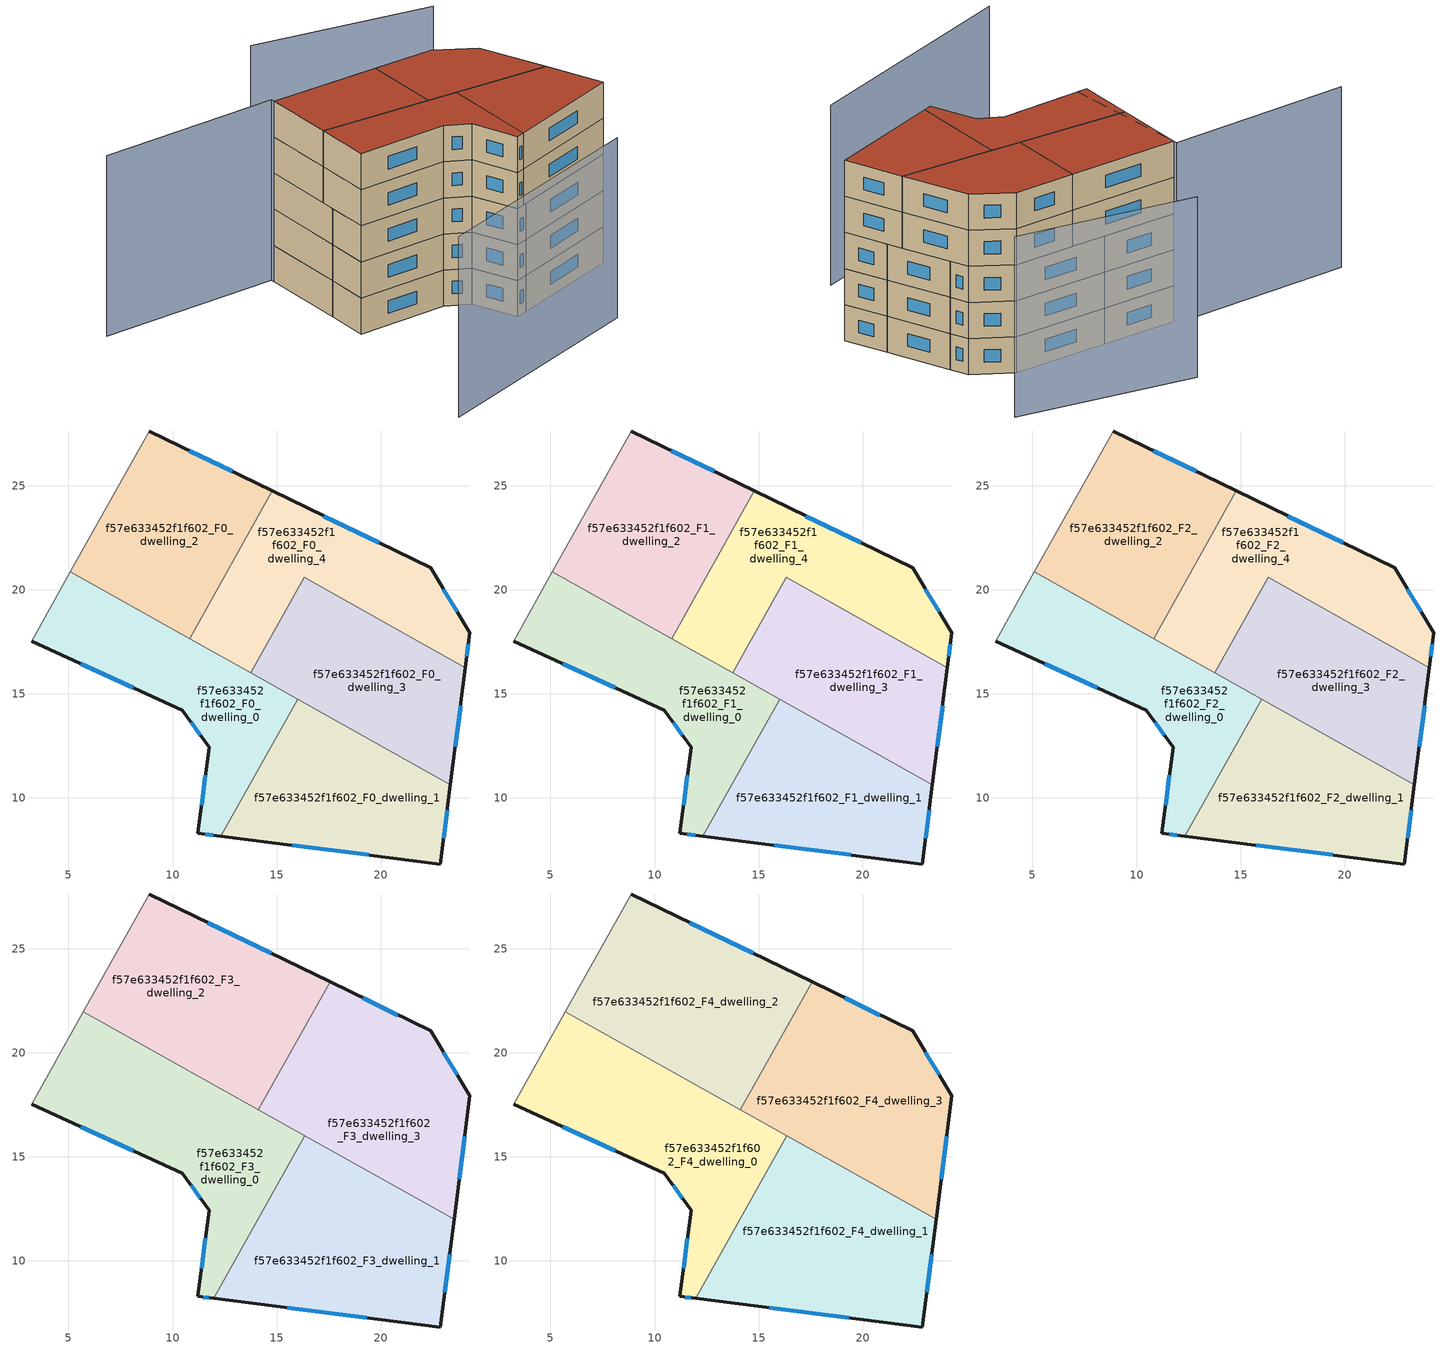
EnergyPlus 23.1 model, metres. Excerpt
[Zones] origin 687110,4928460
f57e633452f1f602_F0_dwelling_0
 floor ground (EU_floor_Construction): 16,14.75 12.31,8.16 11.22,8.3 11.75,12.44 10.47,14.22 3.23,17.54 5.09,20.86 z0
 wall outside (EU_wall_Construction): 3.23,17.54 10.47,14.22 11.75,12.44 11.22,8.3 12.31,8.16 z0:3
 wall adiabatic (EU_wall_Construction): 5.09,20.86 3.23,17.54 z0:3
 wall to f57e633452f1f602_F0_dwelling_1 (EU_wall_Construction): 12.31,8.16 16,14.75 z0:3
 wall to f57e633452f1f602_F0_dwelling_2 (EU_wall_Construction): 10.83,17.65 5.09,20.86 z0:3
 wall to f57e633452f1f602_F0_dwelling_4 (EU_wall_Construction): 13.76,16.01 10.83,17.65 z0:3
 wall to f57e633452f1f602_F0_dwelling_3 (EU_wall_Construction): 16,14.75 13.76,16.01 z0:3
 window (EU_Window_Construction): 5.59,16.46 8.12,15.3 / 11.58,8.26 11.96,8.21 / 11.58,11.09 11.39,9.65 / 10.89,13.64 11.33,13.02 z0.98:2.02
f57e633452f1f602_F0_dwelling_1
 floor ground (EU_floor_Construction): 23.35,10.64 22.86,6.83 12.31,8.16 16,14.75 z0
 wall outside (EU_wall_Construction): 12.31,8.16 22.86,6.83 23.35,10.64 z0:3
 wall to f57e633452f1f602_F0_dwelling_3 (EU_wall_Construction): 23.35,10.64 16,14.75 z0:3
 window (EU_Window_Construction): 15.74,7.73 19.43,7.26 / 23.02,8.07 23.19,9.4 z0.98:2.02
f57e633452f1f602_F0_dwelling_2
 floor ground (EU_floor_Construction): 14.8,24.75 10.83,17.65 5.09,20.86 8.87,27.63 z0
 wall outside (EU_wall_Construction): 14.8,24.75 8.87,27.63 z0:3
 wall to f57e633452f1f602_F0_dwelling_4 (EU_wall_Construction): 10.83,17.65 14.8,24.75 z0:3
 wall adiabatic (EU_wall_Construction): 8.87,27.63 5.09,20.86 z0:3
 window (EU_Window_Construction): 12.87,25.68 10.8,26.69 z0.98:2.02
f57e633452f1f602_F0_dwelling_3
 floor ground (EU_floor_Construction): 24.07,16.26 23.35,10.64 13.76,16.01 16.32,20.6 z0
 wall outside (EU_wall_Construction): 23.35,10.64 24.07,16.26 z0:3
 wall to f57e633452f1f602_F0_dwelling_4 (EU_wall_Construction): 24.07,16.26 16.32,20.6 13.76,16.01 z0:3
 window (EU_Window_Construction): 23.58,12.47 23.83,14.44 z0.98:2.02
f57e633452f1f602_F0_dwelling_4
 floor ground (EU_floor_Construction): 22.4,21.05 24.28,17.93 24.07,16.26 16.32,20.6 13.76,16.01 10.83,17.65 14.8,24.75 z0
 wall outside (EU_wall_Construction): 24.07,16.26 24.28,17.93 22.4,21.05 14.8,24.75 z0:3
 window (EU_Window_Construction): 19.93,22.25 17.27,23.54 / 23.67,18.94 23.01,20.03 / 24.14,16.81 24.21,17.39 z0.98:2.02
f57e633452f1f602_F1_dwelling_0
 floor to f57e633452f1f602_F0_dwelling_0 (EU_floor_Construction): 16,14.75 12.31,8.16 11.22,8.3 11.75,12.44 10.47,14.22 3.23,17.54 5.09,20.86 z3
 wall outside (EU_wall_Construction): 3.23,17.54 10.47,14.22 11.75,12.44 11.22,8.3 12.31,8.16 z3:6
 wall adiabatic (EU_wall_Construction): 5.09,20.86 3.23,17.54 z3:6
 wall to f57e633452f1f602_F1_dwelling_1 (EU_wall_Construction): 12.31,8.16 16,14.75 z3:6
 wall to f57e633452f1f602_F1_dwelling_2 (EU_wall_Construction): 10.83,17.65 5.09,20.86 z3:6
 wall to f57e633452f1f602_F1_dwelling_4 (EU_wall_Construction): 13.76,16.01 10.83,17.65 z3:6
 wall to f57e633452f1f602_F1_dwelling_3 (EU_wall_Construction): 16,14.75 13.76,16.01 z3:6
 window (EU_Window_Construction): 5.59,16.46 8.12,15.3 / 11.58,8.26 11.96,8.21 / 11.58,11.09 11.39,9.65 / 10.89,13.64 11.33,13.02 z3.98:5.02
f57e633452f1f602_F1_dwelling_1
 floor to f57e633452f1f602_F0_dwelling_1 (EU_floor_Construction): 23.35,10.64 22.86,6.83 12.31,8.16 16,14.75 z3
 wall outside (EU_wall_Construction): 12.31,8.16 22.86,6.83 23.35,10.64 z3:6
 wall to f57e633452f1f602_F1_dwelling_3 (EU_wall_Construction): 23.35,10.64 16,14.75 z3:6
 window (EU_Window_Construction): 15.74,7.73 19.43,7.26 / 23.02,8.07 23.19,9.4 z3.98:5.02
f57e633452f1f602_F1_dwelling_2
 floor to f57e633452f1f602_F0_dwelling_2 (EU_floor_Construction): 14.8,24.75 10.83,17.65 5.09,20.86 8.87,27.63 z3
 wall outside (EU_wall_Construction): 14.8,24.75 8.87,27.63 z3:6
 wall to f57e633452f1f602_F1_dwelling_4 (EU_wall_Construction): 10.83,17.65 14.8,24.75 z3:6
 wall adiabatic (EU_wall_Construction): 8.87,27.63 5.09,20.86 z3:6
 window (EU_Window_Construction): 12.87,25.68 10.8,26.69 z3.98:5.02
f57e633452f1f602_F1_dwelling_3
 floor to f57e633452f1f602_F0_dwelling_3 (EU_floor_Construction): 24.07,16.26 23.35,10.64 13.76,16.01 16.32,20.6 z3
 wall outside (EU_wall_Construction): 23.35,10.64 24.07,16.26 z3:6
 wall to f57e633452f1f602_F1_dwelling_4 (EU_wall_Construction): 24.07,16.26 16.32,20.6 13.76,16.01 z3:6
 window (EU_Window_Construction): 23.58,12.47 23.83,14.44 z3.98:5.02
f57e633452f1f602_F1_dwelling_4
 floor to f57e633452f1f602_F0_dwelling_4 (EU_floor_Construction): 22.4,21.05 24.28,17.93 24.07,16.26 16.32,20.6 13.76,16.01 10.83,17.65 14.8,24.75 z3
 wall outside (EU_wall_Construction): 24.07,16.26 24.28,17.93 22.4,21.05 14.8,24.75 z3:6
 window (EU_Window_Construction): 19.93,22.25 17.27,23.54 / 23.67,18.94 23.01,20.03 / 24.14,16.81 24.21,17.39 z3.98:5.02
f57e633452f1f602_F2_dwelling_0
 floor to f57e633452f1f602_F1_dwelling_0 (EU_floor_Construction): 16,14.75 12.31,8.16 11.22,8.3 11.75,12.44 10.47,14.22 3.23,17.54 5.09,20.86 z6
 wall outside (EU_wall_Construction): 3.23,17.54 10.47,14.22 11.75,12.44 11.22,8.3 12.31,8.16 z6:9
 wall adiabatic (EU_wall_Construction): 5.09,20.86 3.23,17.54 z6:9
 wall to f57e633452f1f602_F2_dwelling_1 (EU_wall_Construction): 12.31,8.16 16,14.75 z6:9
 wall to f57e633452f1f602_F2_dwelling_2 (EU_wall_Construction): 10.83,17.65 5.09,20.86 z6:9
 wall to f57e633452f1f602_F2_dwelling_4 (EU_wall_Construction): 13.76,16.01 10.83,17.65 z6:9
 wall to f57e633452f1f602_F2_dwelling_3 (EU_wall_Construction): 16,14.75 13.76,16.01 z6:9
 window (EU_Window_Construction): 5.59,16.46 8.12,15.3 / 11.58,8.26 11.96,8.21 / 11.58,11.09 11.39,9.65 / 10.89,13.64 11.33,13.02 z6.98:8.02
f57e633452f1f602_F2_dwelling_1
 floor to f57e633452f1f602_F1_dwelling_1 (EU_floor_Construction): 23.35,10.64 22.86,6.83 12.31,8.16 16,14.75 z6
 wall outside (EU_wall_Construction): 12.31,8.16 22.86,6.83 23.35,10.64 z6:9
 wall to f57e633452f1f602_F2_dwelling_3 (EU_wall_Construction): 23.35,10.64 16,14.75 z6:9
 window (EU_Window_Construction): 15.74,7.73 19.43,7.26 / 23.02,8.07 23.19,9.4 z6.98:8.02
f57e633452f1f602_F2_dwelling_2
 floor to f57e633452f1f602_F1_dwelling_2 (EU_floor_Construction): 14.8,24.75 10.83,17.65 5.09,20.86 8.87,27.63 z6
 wall outside (EU_wall_Construction): 14.8,24.75 8.87,27.63 z6:9
 wall to f57e633452f1f602_F2_dwelling_4 (EU_wall_Construction): 10.83,17.65 14.8,24.75 z6:9
 wall adiabatic (EU_wall_Construction): 8.87,27.63 5.09,20.86 z6:9
 window (EU_Window_Construction): 12.87,25.68 10.8,26.69 z6.98:8.02
f57e633452f1f602_F2_dwelling_3
 floor to f57e633452f1f602_F1_dwelling_3 (EU_floor_Construction): 24.07,16.26 23.35,10.64 13.76,16.01 16.32,20.6 z6
 wall outside (EU_wall_Construction): 23.35,10.64 24.07,16.26 z6:9
 wall to f57e633452f1f602_F2_dwelling_4 (EU_wall_Construction): 24.07,16.26 16.32,20.6 13.76,16.01 z6:9
 window (EU_Window_Construction): 23.58,12.47 23.83,14.44 z6.98:8.02
f57e633452f1f602_F2_dwelling_4
 floor to f57e633452f1f602_F1_dwelling_4 (EU_floor_Construction): 22.4,21.05 24.28,17.93 24.07,16.26 16.32,20.6 13.76,16.01 10.83,17.65 14.8,24.75 z6
 wall outside (EU_wall_Construction): 24.07,16.26 24.28,17.93 22.4,21.05 14.8,24.75 z6:9
 window (EU_Window_Construction): 19.93,22.25 17.27,23.54 / 23.67,18.94 23.01,20.03 / 24.14,16.81 24.21,17.39 z6.98:8.02
f57e633452f1f602_F3_dwelling_0
 floor to f57e633452f1f602_F2_dwelling_0 (EU_floor_Construction): 15.73,14.9 11.98,8.2 11.22,8.3 11.75,12.44 10.47,14.22 3.23,17.54 5.09,20.86 z9
 floor to f57e633452f1f602_F2_dwelling_2 (EU_floor_Construction): 11.44,18.75 10.83,17.65 5.09,20.86 5.71,21.96 z9
 floor to f57e633452f1f602_F2_dwelling_4 (EU_floor_Construction): 14.37,17.11 13.76,16.01 10.83,17.65 11.44,18.75 z9
 floor to f57e633452f1f602_F2_dwelling_3 (EU_floor_Construction): 16.35,16.01 15.73,14.9 13.76,16.01 14.37,17.11 z9
 wall outside (EU_wall_Construction): 3.23,17.54 10.47,14.22 11.75,12.44 11.22,8.3 11.98,8.2 z9:12
 wall adiabatic (EU_wall_Construction): 5.71,21.96 3.23,17.54 z9:12
 wall to f57e633452f1f602_F3_dwelling_1 (EU_wall_Construction): 11.98,8.2 16.35,16.01 z9:12
 wall to f57e633452f1f602_F3_dwelling_2 (EU_wall_Construction): 14.12,17.25 5.71,21.96 z9:12
 wall to f57e633452f1f602_F3_dwelling_3 (EU_wall_Construction): 16.35,16.01 14.12,17.25 z9:12
 window (EU_Window_Construction): 5.59,16.46 8.12,15.3 / 11.47,8.27 11.74,8.24 / 11.58,11.09 11.39,9.65 / 10.89,13.64 11.33,13.02 z9.98:11.02
f57e633452f1f602_F3_dwelling_1
 floor to f57e633452f1f602_F2_dwelling_1 (EU_floor_Construction): 23.35,10.64 22.86,6.83 12.31,8.16 16,14.75 z9
 floor to f57e633452f1f602_F2_dwelling_0 (EU_floor_Construction): 16,14.75 12.31,8.16 11.98,8.2 15.73,14.9 z9
 floor to f57e633452f1f602_F2_dwelling_3 (EU_floor_Construction): 23.52,11.99 23.35,10.64 15.73,14.9 16.35,16.01 z9
 wall outside (EU_wall_Construction): 11.98,8.2 22.86,6.83 23.52,11.99 z9:12
 wall to f57e633452f1f602_F3_dwelling_3 (EU_wall_Construction): 23.52,11.99 16.35,16.01 z9:12
 window (EU_Window_Construction): 15.52,7.76 19.32,7.28 / 23.08,8.51 23.31,10.31 z9.98:11.02
f57e633452f1f602_F3_dwelling_2
 floor to f57e633452f1f602_F2_dwelling_2 (EU_floor_Construction): 14.8,24.75 11.44,18.75 5.71,21.96 8.87,27.63 z9
 floor to f57e633452f1f602_F2_dwelling_4 (EU_floor_Construction): 17.56,23.4 14.12,17.25 11.44,18.75 14.8,24.75 z9
 wall outside (EU_wall_Construction): 17.56,23.4 8.87,27.63 z9:12
 wall to f57e633452f1f602_F3_dwelling_3 (EU_wall_Construction): 14.12,17.25 17.56,23.4 z9:12
 wall adiabatic (EU_wall_Construction): 8.87,27.63 5.71,21.96 z9:12
 window (EU_Window_Construction): 14.74,24.78 11.7,26.25 z9.98:11.02
f57e633452f1f602_F3_dwelling_3
 floor to f57e633452f1f602_F2_dwelling_3 (EU_floor_Construction): 24.07,16.26 23.52,11.99 14.37,17.11 16.32,20.6 z9
 floor to f57e633452f1f602_F2_dwelling_4 (EU_floor_Construction): 22.4,21.05 24.28,17.93 24.07,16.26 16.32,20.6 14.37,17.11 14.12,17.25 17.56,23.4 z9
 wall outside (EU_wall_Construction): 23.52,11.99 24.28,17.93 22.4,21.05 17.56,23.4 z9:12
 window (EU_Window_Construction): 23.77,13.92 24.03,16 / 20.83,21.81 19.14,22.64 / 23.67,18.94 23.01,20.03 z9.98:11.02
f57e633452f1f602_F4_dwelling_0
 floor to f57e633452f1f602_F3_dwelling_0 (EU_floor_Construction): 16.35,16.01 11.98,8.2 11.22,8.3 11.75,12.44 10.47,14.22 3.23,17.54 5.71,21.96 z12
 wall outside (EU_wall_Construction): 3.23,17.54 10.47,14.22 11.75,12.44 11.22,8.3 11.98,8.2 z12:15
 wall adiabatic (EU_wall_Construction): 5.71,21.96 3.23,17.54 z12:15
 wall to f57e633452f1f602_F4_dwelling_1 (EU_wall_Construction): 11.98,8.2 16.35,16.01 z12:15
 wall to f57e633452f1f602_F4_dwelling_2 (EU_wall_Construction): 14.12,17.25 5.71,21.96 z12:15
 wall to f57e633452f1f602_F4_dwelling_3 (EU_wall_Construction): 16.35,16.01 14.12,17.25 z12:15
 window (EU_Window_Construction): 5.59,16.46 8.12,15.3 / 11.47,8.27 11.74,8.24 / 11.58,11.09 11.39,9.65 / 10.89,13.64 11.33,13.02 z12.98:14.02
 roof outside (EU_roof_Construction): 11.98,8.2 16.35,16.01 5.71,21.96 3.23,17.54 10.47,14.22 11.75,12.44 11.22,8.3 z15
f57e633452f1f602_F4_dwelling_1
 floor to f57e633452f1f602_F3_dwelling_1 (EU_floor_Construction): 23.52,11.99 22.86,6.83 11.98,8.2 16.35,16.01 z12
 wall outside (EU_wall_Construction): 11.98,8.2 22.86,6.83 23.52,11.99 z12:15
 wall to f57e633452f1f602_F4_dwelling_3 (EU_wall_Construction): 23.52,11.99 16.35,16.01 z12:15
 window (EU_Window_Construction): 15.52,7.76 19.32,7.28 / 23.08,8.51 23.31,10.31 z12.98:14.02
 roof outside (EU_roof_Construction): 22.86,6.83 23.52,11.99 16.35,16.01 11.98,8.2 z15
f57e633452f1f602_F4_dwelling_2
 floor to f57e633452f1f602_F3_dwelling_2 (EU_floor_Construction): 17.56,23.4 14.12,17.25 5.71,21.96 8.87,27.63 z12
 wall outside (EU_wall_Construction): 17.56,23.4 8.87,27.63 z12:15
 wall to f57e633452f1f602_F4_dwelling_3 (EU_wall_Construction): 14.12,17.25 17.56,23.4 z12:15
 wall adiabatic (EU_wall_Construction): 8.87,27.63 5.71,21.96 z12:15
 window (EU_Window_Construction): 14.74,24.78 11.7,26.25 z12.98:14.02
 roof outside (EU_roof_Construction): 14.12,17.25 17.56,23.4 8.87,27.63 5.71,21.96 z15
f57e633452f1f602_F4_dwelling_3
 floor to f57e633452f1f602_F3_dwelling_3 (EU_floor_Construction): 22.4,21.05 24.28,17.93 23.52,11.99 14.12,17.25 17.56,23.4 z12
 wall outside (EU_wall_Construction): 23.52,11.99 24.28,17.93 22.4,21.05 17.56,23.4 z12:15
 window (EU_Window_Construction): 23.77,13.92 24.03,16 / 20.83,21.81 19.14,22.64 / 23.67,18.94 23.01,20.03 z12.98:14.02
 roof outside (EU_roof_Construction): 23.52,11.99 24.28,17.93 22.4,21.05 17.56,23.4 14.12,17.25 z15
shading: -6.98,4.34 14.37,1.48 / -5.58,34.65 9.02,27.95 / 9.02,27.95 4.06,17.15 / 29.61,24.42 17.1,33.65 z0:15
[Building]
EU S2 Campaign: North Axis=0; Terrain=City; Solar Distribution=FullExterior
[Site:Location]
Bologna: Latitude=44.5; Longitude=11.25; Time Zone=1; Elevation=37
[SizingPeriod:WeatherFileDays]
AnnualSizingPeriod: Begin Month=1; Begin Day of Month=1; End Month=12; End Day of Month=31; Day of Week for Start Day=Monday; Use Weather File Daylight Saving Period=No; Use Weather File Rain and Snow Indicators=No
[MATERIAL]
EU_InternalMass_Material: Roughness=MediumRough; Thickness=0.1; Conductivity=1; Density=1800; Specific Heat=900; Thermal Absorptance=0.9; Solar Absorptance=0.7; Visible Absorptance=0.7
[MATERIAL:NOMASS] Roughness=MediumRough; Thermal Absorptance=0.9; Solar Absorptance=0.7; Visible Absorptance=0.7
Name | Thermal Resistance
EU_wall_NoMass | 0.905828
EU_roof_NoMass | 0.37593
EU_floor_NoMass | 0.67114
[WINDOWMATERIAL:SIMPLEGLAZINGSYSTEM]
EU_Window_SimpleGlazing: UFactor=4.52486; Solar Heat Gain Coefficient=0.85; Visible Transmittance=0.85
[CONSTRUCTION]
EU_wall_Construction: EU_wall_NoMass
EU_roof_Construction: EU_roof_NoMass
EU_floor_Construction: EU_floor_NoMass
EU_Window_Construction: EU_Window_SimpleGlazing
EU_InternalMass_Construction: EU_InternalMass_Material
[ZONE] Type=1; Multiplier=1; Ceiling Height=autocalculate; Floor Area=autocalculate; Part of Total Floor Area=Yes
Name | Volume
f57e633452f1f602_F0_dwelling_0; f57e633452f1f602_F1_dwelling_0; f57e633452f1f602_F2_dwelling_0 | 156.698
f57e633452f1f602_F3_dwelling_0; f57e633452f1f602_F4_dwelling_0 | 195.864
f57e633452f1f602_F0_dwelling_1; f57e633452f1f602_F1_dwelling_1; f57e633452f1f602_F2_dwelling_1 | 156.69
f57e633452f1f602_F3_dwelling_1; f57e633452f1f602_F4_dwelling_1 | 195.865
f57e633452f1f602_F0_dwelling_2; f57e633452f1f602_F1_dwelling_2; f57e633452f1f602_F2_dwelling_2 | 156.685
f57e633452f1f602_F3_dwelling_2; f57e633452f1f602_F4_dwelling_2; f57e633452f1f602_F3_dwelling_3; f57e633452f1f602_F4_dwelling_3 | 195.858
f57e633452f1f602_F0_dwelling_3; f57e633452f1f602_F1_dwelling_3; f57e633452f1f602_F2_dwelling_3 | 156.696
f57e633452f1f602_F0_dwelling_4; f57e633452f1f602_F1_dwelling_4; f57e633452f1f602_F2_dwelling_4 | 156.68
[INTERNALMASS] Construction=EU_InternalMass_Construction
Name | Zone or ZoneList | Surface Area
f57e633452f1f602_F0_dwelling_0_EU_InternalMass | f57e633452f1f602_F0_dwelling_0 | 52.2333
f57e633452f1f602_F0_dwelling_1_EU_InternalMass | f57e633452f1f602_F0_dwelling_1 | 52.2297
f57e633452f1f602_F0_dwelling_2_EU_InternalMass | f57e633452f1f602_F0_dwelling_2 | 52.2264
f57e633452f1f602_F0_dwelling_3_EU_InternalMass | f57e633452f1f602_F0_dwelling_3 | 52.2322
f57e633452f1f602_F0_dwelling_4_EU_InternalMass | f57e633452f1f602_F0_dwelling_4 | 52.2267
f57e633452f1f602_F1_dwelling_0_EU_InternalMass | f57e633452f1f602_F1_dwelling_0 | 52.2333
f57e633452f1f602_F1_dwelling_1_EU_InternalMass | f57e633452f1f602_F1_dwelling_1 | 52.2297
f57e633452f1f602_F1_dwelling_2_EU_InternalMass | f57e633452f1f602_F1_dwelling_2 | 52.2264
f57e633452f1f602_F1_dwelling_3_EU_InternalMass | f57e633452f1f602_F1_dwelling_3 | 52.2322
f57e633452f1f602_F1_dwelling_4_EU_InternalMass | f57e633452f1f602_F1_dwelling_4 | 52.2267
f57e633452f1f602_F2_dwelling_0_EU_InternalMass | f57e633452f1f602_F2_dwelling_0 | 52.2333
f57e633452f1f602_F2_dwelling_1_EU_InternalMass | f57e633452f1f602_F2_dwelling_1 | 52.2297
f57e633452f1f602_F2_dwelling_2_EU_InternalMass | f57e633452f1f602_F2_dwelling_2 | 52.2264
f57e633452f1f602_F2_dwelling_3_EU_InternalMass | f57e633452f1f602_F2_dwelling_3 | 52.2322
f57e633452f1f602_F2_dwelling_4_EU_InternalMass | f57e633452f1f602_F2_dwelling_4 | 52.2267
f57e633452f1f602_F3_dwelling_0_EU_InternalMass | f57e633452f1f602_F3_dwelling_0 | 65.2875
f57e633452f1f602_F3_dwelling_1_EU_InternalMass | f57e633452f1f602_F3_dwelling_1 | 65.2883
f57e633452f1f602_F3_dwelling_2_EU_InternalMass | f57e633452f1f602_F3_dwelling_2 | 65.2852
f57e633452f1f602_F3_dwelling_3_EU_InternalMass | f57e633452f1f602_F3_dwelling_3 | 65.2861
f57e633452f1f602_F4_dwelling_0_EU_InternalMass | f57e633452f1f602_F4_dwelling_0 | 65.2875
f57e633452f1f602_F4_dwelling_1_EU_InternalMass | f57e633452f1f602_F4_dwelling_1 | 65.2883
f57e633452f1f602_F4_dwelling_2_EU_InternalMass | f57e633452f1f602_F4_dwelling_2 | 65.2852
f57e633452f1f602_F4_dwelling_3_EU_InternalMass | f57e633452f1f602_F4_dwelling_3 | 65.2861
[OTHEREQUIPMENT] Fuel Type=Electricity; Design Level Calculation Method=Watts/Area; Power per Zone Floor Area=1; Fraction Latent=0; Fraction Radiant=0; Fraction Lost=0; Carbon Dioxide Generation Rate=0; EndUse Subcategory=EU_Step8_InternalGains
Name | Zone or ZoneList or Space or SpaceList | Schedule
EU_Step8_InternalGain_f57e633452f1f602_F0_dwelling_0_f000 | f57e633452f1f602_F0_dwelling_0 | EU_Step8_GainSchedule_f57e633452f1f602_F0_dwelling_0_f000
EU_Step8_InternalGain_f57e633452f1f602_F0_dwelling_1_f000 | f57e633452f1f602_F0_dwelling_1 | EU_Step8_GainSchedule_f57e633452f1f602_F0_dwelling_1_f000
EU_Step8_InternalGain_f57e633452f1f602_F0_dwelling_2_f000 | f57e633452f1f602_F0_dwelling_2 | EU_Step8_GainSchedule_f57e633452f1f602_F0_dwelling_2_f000
EU_Step8_InternalGain_f57e633452f1f602_F0_dwelling_3_f000 | f57e633452f1f602_F0_dwelling_3 | EU_Step8_GainSchedule_f57e633452f1f602_F0_dwelling_3_f000
EU_Step8_InternalGain_f57e633452f1f602_F0_dwelling_4_f000 | f57e633452f1f602_F0_dwelling_4 | EU_Step8_GainSchedule_f57e633452f1f602_F0_dwelling_4_f000
EU_Step8_InternalGain_f57e633452f1f602_F1_dwelling_0_f000 | f57e633452f1f602_F1_dwelling_0 | EU_Step8_GainSchedule_f57e633452f1f602_F1_dwelling_0_f000
EU_Step8_InternalGain_f57e633452f1f602_F1_dwelling_1_f000 | f57e633452f1f602_F1_dwelling_1 | EU_Step8_GainSchedule_f57e633452f1f602_F1_dwelling_1_f000
EU_Step8_InternalGain_f57e633452f1f602_F1_dwelling_2_f000 | f57e633452f1f602_F1_dwelling_2 | EU_Step8_GainSchedule_f57e633452f1f602_F1_dwelling_2_f000
EU_Step8_InternalGain_f57e633452f1f602_F1_dwelling_3_f000 | f57e633452f1f602_F1_dwelling_3 | EU_Step8_GainSchedule_f57e633452f1f602_F1_dwelling_3_f000
EU_Step8_InternalGain_f57e633452f1f602_F1_dwelling_4_f000 | f57e633452f1f602_F1_dwelling_4 | EU_Step8_GainSchedule_f57e633452f1f602_F1_dwelling_4_f000
EU_Step8_InternalGain_f57e633452f1f602_F2_dwelling_0_f000 | f57e633452f1f602_F2_dwelling_0 | EU_Step8_GainSchedule_f57e633452f1f602_F2_dwelling_0_f000
EU_Step8_InternalGain_f57e633452f1f602_F2_dwelling_1_f000 | f57e633452f1f602_F2_dwelling_1 | EU_Step8_GainSchedule_f57e633452f1f602_F2_dwelling_1_f000
EU_Step8_InternalGain_f57e633452f1f602_F2_dwelling_2_f000 | f57e633452f1f602_F2_dwelling_2 | EU_Step8_GainSchedule_f57e633452f1f602_F2_dwelling_2_f000
EU_Step8_InternalGain_f57e633452f1f602_F2_dwelling_3_f000 | f57e633452f1f602_F2_dwelling_3 | EU_Step8_GainSchedule_f57e633452f1f602_F2_dwelling_3_f000
EU_Step8_InternalGain_f57e633452f1f602_F2_dwelling_4_f000 | f57e633452f1f602_F2_dwelling_4 | EU_Step8_GainSchedule_f57e633452f1f602_F2_dwelling_4_f000
EU_Step8_InternalGain_f57e633452f1f602_F3_dwelling_0_f000 | f57e633452f1f602_F3_dwelling_0 | EU_Step8_GainSchedule_f57e633452f1f602_F3_dwelling_0_f000
EU_Step8_InternalGain_f57e633452f1f602_F3_dwelling_1_f000 | f57e633452f1f602_F3_dwelling_1 | EU_Step8_GainSchedule_f57e633452f1f602_F3_dwelling_1_f000
EU_Step8_InternalGain_f57e633452f1f602_F3_dwelling_2_f000 | f57e633452f1f602_F3_dwelling_2 | EU_Step8_GainSchedule_f57e633452f1f602_F3_dwelling_2_f000
EU_Step8_InternalGain_f57e633452f1f602_F3_dwelling_3_f000 | f57e633452f1f602_F3_dwelling_3 | EU_Step8_GainSchedule_f57e633452f1f602_F3_dwelling_3_f000
EU_Step8_InternalGain_f57e633452f1f602_F4_dwelling_0_f000 | f57e633452f1f602_F4_dwelling_0 | EU_Step8_GainSchedule_f57e633452f1f602_F4_dwelling_0_f000
EU_Step8_InternalGain_f57e633452f1f602_F4_dwelling_1_f000 | f57e633452f1f602_F4_dwelling_1 | EU_Step8_GainSchedule_f57e633452f1f602_F4_dwelling_1_f000
EU_Step8_InternalGain_f57e633452f1f602_F4_dwelling_2_f000 | f57e633452f1f602_F4_dwelling_2 | EU_Step8_GainSchedule_f57e633452f1f602_F4_dwelling_2_f000
EU_Step8_InternalGain_f57e633452f1f602_F4_dwelling_3_f000 | f57e633452f1f602_F4_dwelling_3 | EU_Step8_GainSchedule_f57e633452f1f602_F4_dwelling_3_f000
[ZONEVENTILATION:DESIGNFLOWRATE] Schedule=EU_AlwaysOn; Design Flow Rate Calculation Method=AirChanges/Hour; Air Changes per Hour=0.73129; Ventilation Type=Natural; Fan Pressure Rise=0; Fan Total Efficiency=1; Constant Term Coefficient=1; Temperature Term Coefficient=0; Velocity Term Coefficient=0; Velocity Squared Term Coefficient=0; Minimum Indoor Temperature=-100; Maximum Indoor Temperature=100; Delta Temperature=-100; Minimum Outdoor Temperature=-100; Maximum Outdoor Temperature=100; Maximum Wind Speed=40
Name | Zone or ZoneList or Space or SpaceList
EU_ConstantAir_f57e633452f1f602_F0_dwelling_0 | f57e633452f1f602_F0_dwelling_0
EU_ConstantAir_f57e633452f1f602_F0_dwelling_1 | f57e633452f1f602_F0_dwelling_1
EU_ConstantAir_f57e633452f1f602_F0_dwelling_2 | f57e633452f1f602_F0_dwelling_2
EU_ConstantAir_f57e633452f1f602_F0_dwelling_3 | f57e633452f1f602_F0_dwelling_3
EU_ConstantAir_f57e633452f1f602_F0_dwelling_4 | f57e633452f1f602_F0_dwelling_4
EU_ConstantAir_f57e633452f1f602_F1_dwelling_0 | f57e633452f1f602_F1_dwelling_0
EU_ConstantAir_f57e633452f1f602_F1_dwelling_1 | f57e633452f1f602_F1_dwelling_1
EU_ConstantAir_f57e633452f1f602_F1_dwelling_2 | f57e633452f1f602_F1_dwelling_2
EU_ConstantAir_f57e633452f1f602_F1_dwelling_3 | f57e633452f1f602_F1_dwelling_3
EU_ConstantAir_f57e633452f1f602_F1_dwelling_4 | f57e633452f1f602_F1_dwelling_4
EU_ConstantAir_f57e633452f1f602_F2_dwelling_0 | f57e633452f1f602_F2_dwelling_0
EU_ConstantAir_f57e633452f1f602_F2_dwelling_1 | f57e633452f1f602_F2_dwelling_1
EU_ConstantAir_f57e633452f1f602_F2_dwelling_2 | f57e633452f1f602_F2_dwelling_2
EU_ConstantAir_f57e633452f1f602_F2_dwelling_3 | f57e633452f1f602_F2_dwelling_3
EU_ConstantAir_f57e633452f1f602_F2_dwelling_4 | f57e633452f1f602_F2_dwelling_4
EU_ConstantAir_f57e633452f1f602_F3_dwelling_0 | f57e633452f1f602_F3_dwelling_0
EU_ConstantAir_f57e633452f1f602_F3_dwelling_1 | f57e633452f1f602_F3_dwelling_1
EU_ConstantAir_f57e633452f1f602_F3_dwelling_2 | f57e633452f1f602_F3_dwelling_2
EU_ConstantAir_f57e633452f1f602_F3_dwelling_3 | f57e633452f1f602_F3_dwelling_3
EU_ConstantAir_f57e633452f1f602_F4_dwelling_0 | f57e633452f1f602_F4_dwelling_0
EU_ConstantAir_f57e633452f1f602_F4_dwelling_1 | f57e633452f1f602_F4_dwelling_1
EU_ConstantAir_f57e633452f1f602_F4_dwelling_2 | f57e633452f1f602_F4_dwelling_2
EU_ConstantAir_f57e633452f1f602_F4_dwelling_3 | f57e633452f1f602_F4_dwelling_3
[HVACTEMPLATE:THERMOSTAT] Constant Heating Setpoint=20; Constant Cooling Setpoint=50
EU_HeatOnly_f57e633452f1f602_F0_dwelling_0; EU_HeatOnly_f57e633452f1f602_F0_dwelling_1; EU_HeatOnly_f57e633452f1f602_F0_dwelling_2; EU_HeatOnly_f57e633452f1f602_F0_dwelling_3; EU_HeatOnly_f57e633452f1f602_F0_dwelling_4; EU_HeatOnly_f57e633452f1f602_F1_dwelling_0; EU_HeatOnly_f57e633452f1f602_F1_dwelling_1; EU_HeatOnly_f57e633452f1f602_F1_dwelling_2; EU_HeatOnly_f57e633452f1f602_F1_dwelling_3; EU_HeatOnly_f57e633452f1f602_F1_dwelling_4; EU_HeatOnly_f57e633452f1f602_F2_dwelling_0; EU_HeatOnly_f57e633452f1f602_F2_dwelling_1; EU_HeatOnly_f57e633452f1f602_F2_dwelling_2; EU_HeatOnly_f57e633452f1f602_F2_dwelling_3; EU_HeatOnly_f57e633452f1f602_F2_dwelling_4; EU_HeatOnly_f57e633452f1f602_F3_dwelling_0; EU_HeatOnly_f57e633452f1f602_F3_dwelling_1; EU_HeatOnly_f57e633452f1f602_F3_dwelling_2; EU_HeatOnly_f57e633452f1f602_F3_dwelling_3; EU_HeatOnly_f57e633452f1f602_F4_dwelling_0; EU_HeatOnly_f57e633452f1f602_F4_dwelling_1; EU_HeatOnly_f57e633452f1f602_F4_dwelling_2; EU_HeatOnly_f57e633452f1f602_F4_dwelling_3
[HVACTEMPLATE:ZONE:IDEALLOADSAIRSYSTEM] System Availability Schedule=EU_AlwaysOn; Maximum Heating Supply Air Temperature=50; Minimum Cooling Supply Air Temperature=13; Maximum Heating Supply Air Humidity Ratio=0.0156; Minimum Cooling Supply Air Humidity Ratio=0.0077; Heating Limit=NoLimit; Cooling Limit=NoLimit; Heating Availability Schedule=EU_AlwaysOn; Cooling Availability Schedule=EU_CoolingOff; Dehumidification Control Type=ConstantSensibleHeatRatio; Cooling Sensible Heat Ratio=0.7; Dehumidification Setpoint=60; Humidification Control Type=None; Humidification Setpoint=30; Outdoor Air Method=None; Outdoor Air Flow Rate per Person=0.00944; Outdoor Air Flow Rate per Zone Floor Area=0; Outdoor Air Flow Rate per Zone=0; Demand Controlled Ventilation Type=None; Outdoor Air Economizer Type=NoEconomizer; Heat Recovery Type=None; Sensible Heat Recovery Effectiveness=0.7; Latent Heat Recovery Effectiveness=0.65
Name | Template Thermostat
f57e633452f1f602_F0_dwelling_0 | EU_HeatOnly_f57e633452f1f602_F0_dwelling_0
f57e633452f1f602_F0_dwelling_1 | EU_HeatOnly_f57e633452f1f602_F0_dwelling_1
f57e633452f1f602_F0_dwelling_2 | EU_HeatOnly_f57e633452f1f602_F0_dwelling_2
f57e633452f1f602_F0_dwelling_3 | EU_HeatOnly_f57e633452f1f602_F0_dwelling_3
f57e633452f1f602_F0_dwelling_4 | EU_HeatOnly_f57e633452f1f602_F0_dwelling_4
f57e633452f1f602_F1_dwelling_0 | EU_HeatOnly_f57e633452f1f602_F1_dwelling_0
f57e633452f1f602_F1_dwelling_1 | EU_HeatOnly_f57e633452f1f602_F1_dwelling_1
f57e633452f1f602_F1_dwelling_2 | EU_HeatOnly_f57e633452f1f602_F1_dwelling_2
f57e633452f1f602_F1_dwelling_3 | EU_HeatOnly_f57e633452f1f602_F1_dwelling_3
f57e633452f1f602_F1_dwelling_4 | EU_HeatOnly_f57e633452f1f602_F1_dwelling_4
f57e633452f1f602_F2_dwelling_0 | EU_HeatOnly_f57e633452f1f602_F2_dwelling_0
f57e633452f1f602_F2_dwelling_1 | EU_HeatOnly_f57e633452f1f602_F2_dwelling_1
f57e633452f1f602_F2_dwelling_2 | EU_HeatOnly_f57e633452f1f602_F2_dwelling_2
f57e633452f1f602_F2_dwelling_3 | EU_HeatOnly_f57e633452f1f602_F2_dwelling_3
f57e633452f1f602_F2_dwelling_4 | EU_HeatOnly_f57e633452f1f602_F2_dwelling_4
f57e633452f1f602_F3_dwelling_0 | EU_HeatOnly_f57e633452f1f602_F3_dwelling_0
f57e633452f1f602_F3_dwelling_1 | EU_HeatOnly_f57e633452f1f602_F3_dwelling_1
f57e633452f1f602_F3_dwelling_2 | EU_HeatOnly_f57e633452f1f602_F3_dwelling_2
f57e633452f1f602_F3_dwelling_3 | EU_HeatOnly_f57e633452f1f602_F3_dwelling_3
f57e633452f1f602_F4_dwelling_0 | EU_HeatOnly_f57e633452f1f602_F4_dwelling_0
f57e633452f1f602_F4_dwelling_1 | EU_HeatOnly_f57e633452f1f602_F4_dwelling_1
f57e633452f1f602_F4_dwelling_2 | EU_HeatOnly_f57e633452f1f602_F4_dwelling_2
f57e633452f1f602_F4_dwelling_3 | EU_HeatOnly_f57e633452f1f602_F4_dwelling_3
[SIZING:ZONE] Zone Cooling Design Supply Air Temperature Input Method=SupplyAirTemperature; Zone Cooling Design Supply Air Temperature=13; Zone Heating Design Supply Air Temperature Input Method=SupplyAirTemperature; Zone Heating Design Supply Air Temperature=50; Zone Cooling Design Supply Air Humidity Ratio=0.008; Zone Heating Design Supply Air Humidity Ratio=0.008; Cooling Design Air Flow Method=DesignDay; Cooling Design Air Flow Rate=0; Cooling Minimum Air Flow per Zone Floor Area=0.000762; Cooling Minimum Air Flow=0; Cooling Minimum Air Flow Fraction=0.2; Heating Design Air Flow Method=DesignDay; Heating Design Air Flow Rate=0; Heating Maximum Air Flow per Zone Floor Area=0.002032; Heating Maximum Air Flow=0.141576; Heating Maximum Air Flow Fraction=0.3; Account for Dedicated Outdoor Air System=No; Dedicated Outdoor Air System Control Strategy=NeutralSupplyAir; Dedicated Outdoor Air Low Setpoint Temperature for Design=autosize; Dedicated Outdoor Air High Setpoint Temperature for Design=autosize; Zone Load Sizing Method=Sensible Load Only No Latent Load; Zone Latent Cooling Design Supply Air Humidity Ratio Input Method=HumidityRatioDifference; Zone Cooling Design Supply Air Humidity Ratio Difference=0.005; Zone Latent Heating Design Supply Air Humidity Ratio Input Method=HumidityRatioDifference; Zone Humidification Design Supply Air Humidity Ratio Difference=0.005
f57e633452f1f602_F0_dwelling_0; f57e633452f1f602_F0_dwelling_1; f57e633452f1f602_F0_dwelling_2; f57e633452f1f602_F0_dwelling_3; f57e633452f1f602_F0_dwelling_4; f57e633452f1f602_F1_dwelling_0; f57e633452f1f602_F1_dwelling_1; f57e633452f1f602_F1_dwelling_2; f57e633452f1f602_F1_dwelling_3; f57e633452f1f602_F1_dwelling_4; f57e633452f1f602_F2_dwelling_0; f57e633452f1f602_F2_dwelling_1; f57e633452f1f602_F2_dwelling_2; f57e633452f1f602_F2_dwelling_3; f57e633452f1f602_F2_dwelling_4; f57e633452f1f602_F3_dwelling_0; f57e633452f1f602_F3_dwelling_1; f57e633452f1f602_F3_dwelling_2; f57e633452f1f602_F3_dwelling_3; f57e633452f1f602_F4_dwelling_0; f57e633452f1f602_F4_dwelling_1; f57e633452f1f602_F4_dwelling_2; f57e633452f1f602_F4_dwelling_3
[SCHEDULE:CONSTANT]
Name | Hourly Value
EU_AlwaysOn | 1
EU_CoolingOff | 0
[SCHEDULE:FILE] Column Number=1; Rows to Skip at Top=0; Number of Hours of Data=8760; Column Separator=Comma; Interpolate to Timestep=No; Minutes per Item=60; Adjust Schedule for Daylight Savings=Yes
Name | File
EU_Step8_GainSchedule_f57e633452f1f602_F0_dwelling_0_f000 | ../../schedules/f57e633452f1f602/f57e633452f1f602_F0_dwelling_0_f000_gain.csv
EU_Step8_GainSchedule_f57e633452f1f602_F0_dwelling_1_f000 | ../../schedules/f57e633452f1f602/f57e633452f1f602_F0_dwelling_1_f000_gain.csv
EU_Step8_GainSchedule_f57e633452f1f602_F0_dwelling_2_f000 | ../../schedules/f57e633452f1f602/f57e633452f1f602_F0_dwelling_2_f000_gain.csv
EU_Step8_GainSchedule_f57e633452f1f602_F0_dwelling_3_f000 | ../../schedules/f57e633452f1f602/f57e633452f1f602_F0_dwelling_3_f000_gain.csv
EU_Step8_GainSchedule_f57e633452f1f602_F0_dwelling_4_f000 | ../../schedules/f57e633452f1f602/f57e633452f1f602_F0_dwelling_4_f000_gain.csv
EU_Step8_GainSchedule_f57e633452f1f602_F1_dwelling_0_f000 | ../../schedules/f57e633452f1f602/f57e633452f1f602_F1_dwelling_0_f000_gain.csv
EU_Step8_GainSchedule_f57e633452f1f602_F1_dwelling_1_f000 | ../../schedules/f57e633452f1f602/f57e633452f1f602_F1_dwelling_1_f000_gain.csv
EU_Step8_GainSchedule_f57e633452f1f602_F1_dwelling_2_f000 | ../../schedules/f57e633452f1f602/f57e633452f1f602_F1_dwelling_2_f000_gain.csv
EU_Step8_GainSchedule_f57e633452f1f602_F1_dwelling_3_f000 | ../../schedules/f57e633452f1f602/f57e633452f1f602_F1_dwelling_3_f000_gain.csv
EU_Step8_GainSchedule_f57e633452f1f602_F1_dwelling_4_f000 | ../../schedules/f57e633452f1f602/f57e633452f1f602_F1_dwelling_4_f000_gain.csv
EU_Step8_GainSchedule_f57e633452f1f602_F2_dwelling_0_f000 | ../../schedules/f57e633452f1f602/f57e633452f1f602_F2_dwelling_0_f000_gain.csv
EU_Step8_GainSchedule_f57e633452f1f602_F2_dwelling_1_f000 | ../../schedules/f57e633452f1f602/f57e633452f1f602_F2_dwelling_1_f000_gain.csv
EU_Step8_GainSchedule_f57e633452f1f602_F2_dwelling_2_f000 | ../../schedules/f57e633452f1f602/f57e633452f1f602_F2_dwelling_2_f000_gain.csv
EU_Step8_GainSchedule_f57e633452f1f602_F2_dwelling_3_f000 | ../../schedules/f57e633452f1f602/f57e633452f1f602_F2_dwelling_3_f000_gain.csv
EU_Step8_GainSchedule_f57e633452f1f602_F2_dwelling_4_f000 | ../../schedules/f57e633452f1f602/f57e633452f1f602_F2_dwelling_4_f000_gain.csv
EU_Step8_GainSchedule_f57e633452f1f602_F3_dwelling_0_f000 | ../../schedules/f57e633452f1f602/f57e633452f1f602_F3_dwelling_0_f000_gain.csv
EU_Step8_GainSchedule_f57e633452f1f602_F3_dwelling_1_f000 | ../../schedules/f57e633452f1f602/f57e633452f1f602_F3_dwelling_1_f000_gain.csv
EU_Step8_GainSchedule_f57e633452f1f602_F3_dwelling_2_f000 | ../../schedules/f57e633452f1f602/f57e633452f1f602_F3_dwelling_2_f000_gain.csv
EU_Step8_GainSchedule_f57e633452f1f602_F3_dwelling_3_f000 | ../../schedules/f57e633452f1f602/f57e633452f1f602_F3_dwelling_3_f000_gain.csv
EU_Step8_GainSchedule_f57e633452f1f602_F4_dwelling_0_f000 | ../../schedules/f57e633452f1f602/f57e633452f1f602_F4_dwelling_0_f000_gain.csv
EU_Step8_GainSchedule_f57e633452f1f602_F4_dwelling_1_f000 | ../../schedules/f57e633452f1f602/f57e633452f1f602_F4_dwelling_1_f000_gain.csv
EU_Step8_GainSchedule_f57e633452f1f602_F4_dwelling_2_f000 | ../../schedules/f57e633452f1f602/f57e633452f1f602_F4_dwelling_2_f000_gain.csv
EU_Step8_GainSchedule_f57e633452f1f602_F4_dwelling_3_f000 | ../../schedules/f57e633452f1f602/f57e633452f1f602_F4_dwelling_3_f000_gain.csv
